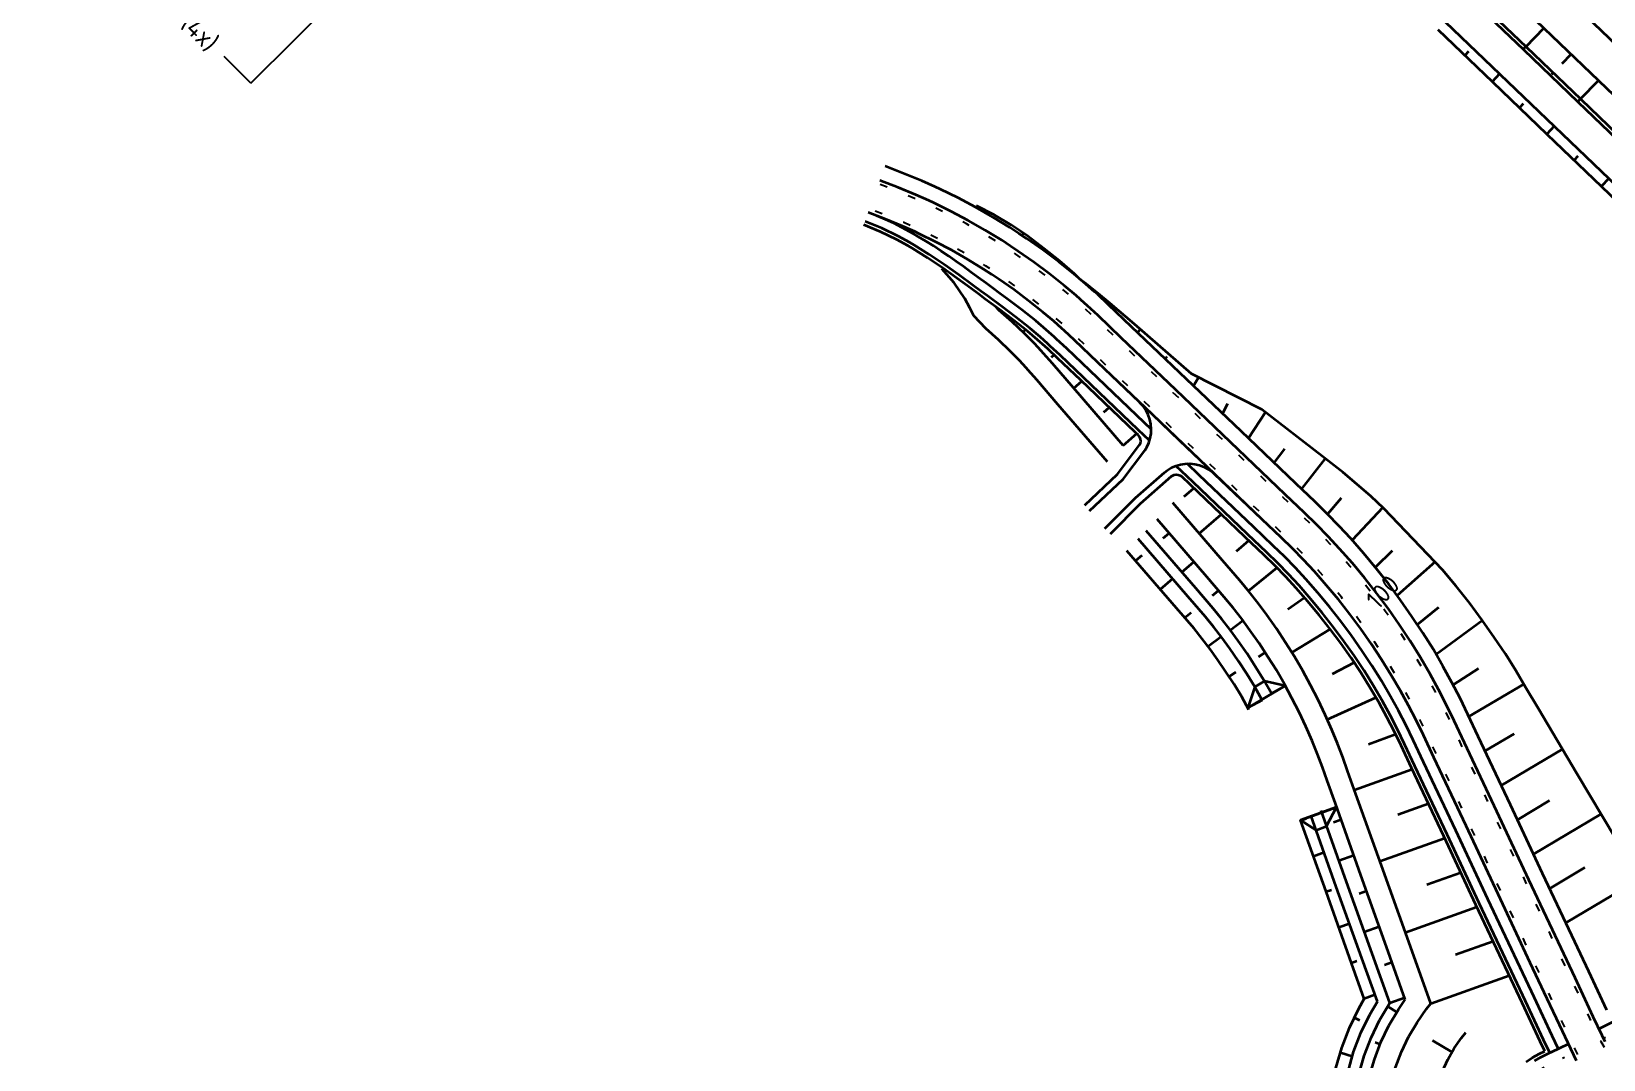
# Model space of a CAD drawing. Header units: metres. Extents: x 134219 to 139178, y 438661 to 444352.
# Drawn here: x 138075.6 to 138283.6, y 439294.1 to 439430.1 of the extents above; entities that cross this region are included whole.
import ezdxf
from ezdxf.enums import TextEntityAlignment as Align

# ---------------------------------------------------------------- set-up
doc = ezdxf.new("R2010")
doc.units = ezdxf.units.M
doc.linetypes.add('13strp', pattern=[4, 1, -3])
doc.linetypes.add('30270strp', pattern=[3, 0.3, -2.7])
for name, color, linetype, lineweight in [('N-WE-KL-ET_LS_OV_KABEL-T25', 7, 'Continuous', 25), ('Utd-ondergr-nw', 8, '13strp', 35), ('X-XX-AL-AANPIJLING-S', 7, 'Continuous', 25)]:
    doc.layers.add(name, color=color, linetype=linetype, lineweight=lineweight)
doc.layers.add('Utd-weg-nw', color=8, linetype='Continuous')
doc.styles.add('alm a2ee v011$0$rtw_iso', font='NLCS-ISO.ttf')
doc.styles.add('NLCS-ISO', font='NLCS-ISO.ttf')

msp = doc.modelspace()

# ---------------------------------------------------------------- linework, layer by layer
at = {"layer": 'Utd-ondergr-nw', "linetype": 'Continuous', "flags": 128}
for points in [[(138183.97, 439522.66), (138191.15, 439515.7), (138198.25, 439508.66), (138205.3, 439501.56), (138212.3, 439494.42), (138219.28, 439487.24), (138226.24, 439480.05), (138233.2, 439472.86), (138240.18, 439465.69), (138247.18, 439458.55), (138254.23, 439451.45), (138261.33, 439444.41), (138268.51, 439437.45), (138275.73, 439430.53), (138282.95, 439423.61), (138290.17, 439416.68), (138297.38, 439409.76), (138304.6, 439402.84), (138311.82, 439395.92), (138319.04, 439389), (138326.26, 439382.08), (138329.95, 439378.54)], [(138181.61, 439520.21), (138188.79, 439513.24), (138195.9, 439506.2), (138202.95, 439499.11), (138209.95, 439491.96), (138216.93, 439484.79), (138223.89, 439477.6), (138230.85, 439470.41), (138237.82, 439463.24), (138244.83, 439456.09), (138251.88, 439448.99), (138258.98, 439441.96), (138266.16, 439434.99), (138273.38, 439428.07), (138280.59, 439421.15), (138287.81, 439414.23), (138295.03, 439407.31), (138302.25, 439400.39), (138309.47, 439393.47), (138316.69, 439386.55), (138323.9, 439379.63), (138326.95, 439376.71)], [(138181.25, 439519.83), (138188.43, 439512.86), (138195.53, 439505.83), (138202.58, 439498.73), (138209.59, 439491.58), (138216.56, 439484.41), (138223.52, 439477.22), (138230.48, 439470.03), (138237.46, 439462.86), (138244.46, 439455.71), (138251.51, 439448.62), (138258.62, 439441.58), (138265.79, 439434.61), (138273.01, 439427.69), (138280.23, 439420.77), (138287.45, 439413.85), (138294.67, 439406.93), (138301.89, 439400.01), (138309.1, 439393.09), (138316.32, 439386.17), (138323.54, 439379.25), (138326.21, 439376.69)], [(138178.14, 439516.58), (138185.31, 439509.62), (138192.42, 439502.58), (138199.47, 439495.48), (138206.47, 439488.33), (138213.45, 439481.16), (138220.41, 439473.97), (138227.37, 439466.78), (138234.35, 439459.61), (138241.35, 439452.47), (138248.4, 439445.37), (138255.5, 439438.33), (138262.68, 439431.37), (138269.9, 439424.44), (138277.12, 439417.52), (138284.34, 439410.6), (138291.55, 439403.68), (138298.77, 439396.76), (138305.99, 439389.84), (138313.21, 439382.92), (138320.43, 439376), (138323.09, 439373.44)], [(138279.19, 439434.14), (138286.41, 439427.21), (138293.63, 439420.29), (138300.84, 439413.37), (138308.06, 439406.45), (138315.28, 439399.53), (138322.5, 439392.61), (138329.72, 439385.69), (138332.69, 439382.84), (138332.77, 439382.76), (138333.19, 439382.28), (138333.54, 439381.76), (138333.83, 439381.19), (138334.04, 439380.6), (138334.17, 439379.98), (138334.23, 439379.35), (138334.2, 439378.72), (138334.1, 439378.09), (138333.91, 439377.49), (138333.66, 439376.91), (138333.33, 439376.37), (138333.07, 439376.04)], [(138273.36, 439428.09), (138275.71, 439430.54)], [(138261.69, 439430.34), (138268.91, 439423.42), (138276.13, 439416.5), (138283.35, 439409.57), (138290.57, 439402.65), (138297.79, 439395.73), (138305, 439388.81), (138312.22, 439381.89), (138319.44, 439374.97), (138323.13, 439371.43)], [(138265.76, 439427.42), (138265.27, 439426.91)], [(138272.98, 439427.72), (138273.34, 439428.1)], [(138278.14, 439425.86), (138279.32, 439427.08)], [(138269.87, 439424.48), (138268.88, 439423.45)], [(138276.77, 439424.45), (138276.95, 439424.64)], [(138280.58, 439421.17), (138282.93, 439423.62)], [(138272.98, 439420.5), (138272.49, 439419.99)], [(138280.2, 439420.8), (138280.56, 439421.18)], [(138277.08, 439417.55), (138276.1, 439416.53)], [(138284.06, 439300.66), (138281.66, 439305.78), (138279.81, 439309.71), (138275.55, 439318.76), (138271.3, 439327.81), (138267.05, 439336.87), (138265.67, 439339.79), (138264.64, 439341.92), (138263.55, 439344.02), (138262.42, 439346.09), (138261.1, 439348.35), (138259.72, 439350.57), (138258.27, 439352.75), (138256.77, 439354.9), (138255.21, 439357), (138253.59, 439359.05), (138251.91, 439361.06), (138250.18, 439363.03), (138248.64, 439364.68), (138247.06, 439366.3), (138245.45, 439367.88), (138242.9, 439370.32), (138235.66, 439377.22), (138228.43, 439384.12), (138221.19, 439391.03), (138218.13, 439393.96), (138216.65, 439395.34), (138216.28, 439395.67), (138215.14, 439396.68), (138213.59, 439397.98), (138211.54, 439399.63), (138209.43, 439401.21), (138207.28, 439402.72), (138206.27, 439403.39), (138205.07, 439404.16), (138202.83, 439405.54), (138200.54, 439406.84), (138198.22, 439408.08), (138195.85, 439409.23), (138195.21, 439409.53), (138193.45, 439410.32), (138191.02, 439411.33), (138188.56, 439412.26)], [(138280.2, 439413.58), (138279.71, 439413.07)], [(138283.84, 439296.49), (138283.43, 439297.31), (138282.25, 439299.81), (138279.85, 439304.93), (138278, 439308.86), (138273.74, 439317.91), (138269.49, 439326.96), (138265.24, 439336.01), (138263.86, 439338.94), (138262.85, 439341.02), (138261.79, 439343.08), (138260.68, 439345.1), (138259.39, 439347.31), (138258.03, 439349.49), (138256.62, 439351.63), (138255.15, 439353.73), (138253.62, 439355.78), (138252.03, 439357.79), (138250.39, 439359.76), (138248.7, 439361.68), (138247.19, 439363.3), (138245.65, 439364.89), (138244.07, 439366.43), (138241.51, 439368.87), (138234.28, 439375.77), (138227.05, 439382.68), (138219.81, 439389.58), (138216.75, 439392.51), (138215.3, 439393.86), (138214.94, 439394.18), (138213.83, 439395.17), (138212.32, 439396.44), (138210.31, 439398.05), (138208.26, 439399.59), (138206.15, 439401.06), (138205.17, 439401.72), (138204, 439402.48), (138201.81, 439403.82), (138199.58, 439405.09), (138197.31, 439406.29), (138195, 439407.42), (138194.37, 439407.72), (138192.66, 439408.48), (138190.28, 439409.47), (138187.88, 439410.38)], [(138284.3, 439410.63), (138283.32, 439409.61)], [(138227.56, 439375.97), (138223.94, 439379.42), (138222.23, 439381.05), (138216.71, 439386.33), (138213.64, 439389.26), (138212.27, 439390.53), (138211.94, 439390.83), (138210.88, 439391.77), (138209.45, 439392.97), (138207.56, 439394.49), (138205.61, 439395.95), (138203.62, 439397.34), (138202.69, 439397.96), (138201.59, 439398.67), (138199.52, 439399.94), (138197.41, 439401.15), (138195.26, 439402.28), (138193.08, 439403.35), (138192.49, 439403.63), (138190.87, 439404.35), (138188.62, 439405.29), (138186.35, 439406.15)], [(138223.78, 439377.5), (138222.9, 439378.34), (138215.67, 439385.24), (138212.6, 439388.17), (138211.26, 439389.42), (138210.93, 439389.72), (138209.9, 439390.63), (138208.5, 439391.81), (138206.64, 439393.3), (138204.73, 439394.73), (138203.77, 439395.43), (138202.81, 439396.14), (138201.93, 439396.8), (138200.89, 439397.57), (138199.93, 439398.28), (138198.96, 439398.99), (138197.98, 439399.69), (138196.99, 439400.38), (138195.99, 439401.06), (138194.98, 439401.73), (138193.96, 439402.37), (138192.92, 439403), (138192.35, 439403.33), (138190.79, 439404.18), (138189.71, 439404.73), (138188.61, 439405.24), (138187.49, 439405.71), (138186.35, 439406.15)], [(138285.22, 439323.31), (138280.1, 439331.95), (138274.97, 439340.59), (138273.31, 439343.39), (138272, 439345.6), (138270.63, 439347.78), (138269.2, 439349.92), (138267.57, 439352.25), (138265.87, 439354.52), (138264.12, 439356.74), (138262.31, 439358.9), (138254.57, 439367.01), (138252.81, 439368.65), (138251, 439370.23), (138249.15, 439371.76), (138246.37, 439373.95), (138238.43, 439380.12), (138229.09, 439384.82), (138221.55, 439391.4), (138218.32, 439394.17), (138216.76, 439395.46), (138216.37, 439395.77), (138215.17, 439396.71), (138214.39, 439397.31), (138213.62, 439398.02), (138211.63, 439399.74), (138209.56, 439401.38), (138207.47, 439403.01), (138206.47, 439403.7), (138205.28, 439404.49), (138203, 439405.83), (138200.66, 439407.05)], [(138202.57, 439405.87), (138202.65, 439406.01)], [(138222.1, 439376.69), (138221.7, 439377.07), (138214.46, 439383.98), (138211.39, 439386.9), (138210.09, 439388.12), (138209.76, 439388.42), (138208.75, 439389.31), (138207.39, 439390.46), (138205.57, 439391.92), (138203.7, 439393.32), (138201.83, 439394.7), (138200.96, 439395.34), (138199.95, 439396.09), (138198.07, 439397.48), (138196.15, 439398.85), (138194.18, 439400.17), (138192.17, 439401.42), (138191.62, 439401.74), (138190.1, 439402.57), (138187.96, 439403.61), (138185.76, 439404.5)], [(138223.56, 439375.98), (138222.04, 439377.43), (138214.81, 439384.34), (138211.74, 439387.27), (138210.42, 439388.49), (138210.1, 439388.79), (138209.08, 439389.69), (138207.7, 439390.85), (138205.87, 439392.31), (138204, 439393.72), (138202.11, 439395.11), (138201.24, 439395.76), (138200.22, 439396.51), (138198.32, 439397.91), (138196.39, 439399.29), (138194.41, 439400.61), (138192.38, 439401.87), (138191.83, 439402.2), (138190.3, 439403.03), (138188.14, 439404.08), (138185.93, 439404.97)], [(138206.7, 439403.1), (138206.91, 439403.4)], [(138210.81, 439400.28), (138210.87, 439400.35)], [(138217.99, 439373.18), (138211.42, 439380.78), (138208.63, 439384.01), (138207.52, 439385.3), (138207.24, 439385.61), (138206.37, 439386.56), (138205.17, 439387.79), (138203.56, 439389.33), (138201.88, 439390.8), (138200.32, 439392.48), (138199.79, 439393.56), (138199.12, 439394.77), (138197.7, 439396.86), (138196.08, 439398.72)], [(138214.66, 439397.1), (138214.65, 439397.09)], [(138215.15, 439396.69), (138215.14, 439396.68)], [(138220.06, 439375.35), (138213.49, 439382.95), (138210.7, 439386.18), (138209.54, 439387.52), (138209.24, 439387.84), (138208.33, 439388.83), (138207.08, 439390.1), (138205.4, 439391.7), (138203.64, 439393.23), (138203.24, 439393.66)], [(138218.46, 439393.85), (138218.36, 439393.73)], [(138206.83, 439390.34), (138207.14, 439390.66)], [(138222.35, 439390.71), (138221.98, 439390.28)], [(138210.6, 439387.01), (138210.95, 439387.32)], [(138225.86, 439387.12), (138225.61, 439386.82)], [(138238.41, 439365.61), (138231.17, 439372.52), (138223.94, 439379.42), (138216.71, 439386.33)], [(138213.52, 439382.92), (138214.59, 439383.85)], [(138230.03, 439384.35), (138229.35, 439383.24)], [(138215.62, 439366.69), (138220.05, 439370.91), (138222.94, 439374.66), (138223.21, 439375.12), (138223.47, 439375.69), (138223.65, 439376.3), (138223.75, 439376.92), (138223.78, 439377.55), (138223.72, 439378.18), (138223.59, 439378.8), (138223.38, 439379.4), (138223.1, 439379.96), (138222.74, 439380.49), (138222.33, 439380.96), (138222.23, 439381.05)], [(138233.85, 439380.83), (138233.21, 439379.56)], [(138217.51, 439379.76), (138218.23, 439380.38)], [(138238.9, 439379.76), (138236.63, 439376.3)], [(138215, 439367.47), (138219.3, 439371.57), (138222.24, 439375.42), (138222.35, 439375.64), (138222.4, 439375.91), (138222.38, 439376.19), (138222.28, 439376.46), (138222.11, 439376.68), (138222.1, 439376.69)], [(138220.06, 439375.35), (138221.86, 439376.91)], [(138280.03, 439293.97), (138278.18, 439297.9), (138275.77, 439303.01), (138273.92, 439306.95), (138269.67, 439316), (138265.42, 439325.05), (138261.16, 439334.1), (138259.79, 439337.03), (138258.83, 439339.01), (138257.82, 439340.96), (138256.76, 439342.89), (138255.53, 439344.99), (138254.24, 439347.06), (138252.9, 439349.09), (138251.5, 439351.09), (138250.05, 439353.05), (138248.54, 439354.96), (138246.98, 439356.83), (138245.36, 439358.66), (138243.93, 439360.2), (138242.46, 439361.71), (138240.96, 439363.18), (138238.41, 439365.61), (138232.17, 439371.56), (138231.17, 439372.52), (138227.56, 439375.97)], [(138241.42, 439374.88), (138240.01, 439373.07)], [(138217.64, 439364.36), (138221.68, 439368.4), (138225.52, 439371.79), (138225.91, 439372.08), (138226.46, 439372.41), (138227.04, 439372.66), (138227.64, 439372.83), (138228.27, 439372.93), (138228.9, 439372.94), (138229.53, 439372.88), (138230.15, 439372.74), (138230.74, 439372.52), (138231.3, 439372.23), (138231.82, 439371.87), (138232.17, 439371.56)], [(138276.49, 439295.03), (138275.69, 439296.73), (138273.29, 439301.84), (138271.44, 439305.78), (138267.18, 439314.83), (138262.93, 439323.88), (138258.67, 439332.93), (138257.3, 439335.86), (138256.37, 439337.78), (138255.39, 439339.67), (138254.37, 439341.53), (138253.18, 439343.57), (138251.93, 439345.58), (138250.63, 439347.55), (138249.27, 439349.48), (138247.86, 439351.37), (138246.4, 439353.23), (138244.89, 439355.04), (138243.33, 439356.81), (138241.94, 439358.31), (138240.52, 439359.76), (138239.06, 439361.19), (138236.51, 439363.62), (138229.28, 439370.53), (138227.04, 439372.66)], [(138277.61, 439295.58), (138276.82, 439297.26), (138274.42, 439302.38), (138272.57, 439306.31), (138268.31, 439315.36), (138264.06, 439324.41), (138259.81, 439333.46), (138258.43, 439336.39), (138257.49, 439338.33), (138256.49, 439340.25), (138255.45, 439342.15), (138254.25, 439344.22), (138252.98, 439346.25), (138251.66, 439348.25), (138250.28, 439350.21), (138248.85, 439352.13), (138247.37, 439354.02), (138245.84, 439355.86), (138244.25, 439357.65), (138242.85, 439359.17), (138241.4, 439360.65), (138239.92, 439362.09), (138237.37, 439364.53), (138230.14, 439371.43), (138228.55, 439372.94)], [(138246.79, 439373.62), (138243.64, 439369.6)], [(138218.37, 439363.68), (138222.36, 439367.67), (138226.48, 439371.29), (138226.55, 439371.34), (138226.8, 439371.46), (138227.08, 439371.51), (138227.36, 439371.48), (138227.62, 439371.38), (138227.81, 439371.24)], [(138275.83, 439295.26), (138275.24, 439296.52), (138272.83, 439301.63), (138270.98, 439305.57), (138266.73, 439314.62), (138262.48, 439323.67), (138258.22, 439332.72), (138256.84, 439335.65), (138255.92, 439337.55), (138254.95, 439339.43), (138253.93, 439341.29), (138252.75, 439343.31), (138251.51, 439345.31), (138250.21, 439347.27), (138248.87, 439349.19), (138247.47, 439351.07), (138246.01, 439352.91), (138244.51, 439354.72), (138242.96, 439356.48), (138241.58, 439357.96), (138240.16, 439359.41), (138238.72, 439360.83), (138236.16, 439363.26), (138228.93, 439370.17), (138227.81, 439371.24)], [(138228.14, 439368.59), (138229.42, 439369.7)], [(138248.9, 439368.37), (138247.11, 439366.25)], [(138260.76, 439301.54), (138257.62, 439310.33), (138254.23, 439319.79), (138250.85, 439329.25), (138249.76, 439332.31), (138249.11, 439334.14), (138248.42, 439335.95), (138247.68, 439337.75), (138246.8, 439339.73), (138245.87, 439341.69), (138244.87, 439343.63), (138243.82, 439345.54), (138242.72, 439347.43), (138241.55, 439349.3), (138240.33, 439351.14), (138239.06, 439352.94), (138237.92, 439354.48), (138236.74, 439355.99), (138235.51, 439357.47), (138233.2, 439360.15), (138226.63, 439367.75)], [(138230.13, 439363.71), (138233.05, 439366.23)], [(138254.42, 439367.16), (138250.34, 439362.84)], [(138239.69, 439342.56), (138238.67, 439344.33), (138237.59, 439346.09), (138236.46, 439347.82), (138235.28, 439349.52), (138234.22, 439350.96), (138233.13, 439352.38), (138231.99, 439353.78), (138229.67, 439356.46), (138223.11, 439364.06)], [(138257.39, 439302.09), (138254.9, 439309.06), (138251.52, 439318.52), (138248.14, 439327.98), (138247.04, 439331.04), (138246.43, 439332.8), (138245.77, 439334.54), (138245.07, 439336.28), (138244.23, 439338.18), (138243.34, 439340.07), (138242.39, 439341.94), (138241.39, 439343.79), (138240.33, 439345.61), (138239.22, 439347.41), (138238.06, 439349.18), (138236.84, 439350.93), (138235.75, 439352.41), (138234.61, 439353.87), (138233.44, 439355.3), (138231.12, 439357.98), (138224.56, 439365.58)], [(138238.47, 439341.68), (138237.48, 439343.42), (138236.43, 439345.14), (138235.33, 439346.84), (138234.17, 439348.51), (138233.14, 439349.93), (138232.07, 439351.32), (138230.96, 439352.7), (138228.64, 439355.38), (138222.07, 439362.98)], [(138225.35, 439363.07), (138226.14, 439363.75)], [(138235.04, 439361.35), (138236.68, 439362.77)], [(138236.71, 439340.4), (138235.75, 439342.1), (138234.74, 439343.77), (138233.67, 439345.42), (138232.56, 439347.05), (138231.56, 439348.43), (138230.53, 439349.79), (138229.46, 439351.13), (138227.14, 439353.81), (138220.57, 439361.41)], [(138222.52, 439360.8), (138221.71, 439360.09)], [(138227.83, 439358.6), (138229.41, 439359.97)], [(138255.65, 439361.4), (138253.43, 439359.25)], [(138261.32, 439359.94), (138256.31, 439355.51)], [(138226.61, 439357.72), (138224.98, 439356.31)], [(138236.63, 439356.11), (138240.41, 439359.16)], [(138231.89, 439355.5), (138232.68, 439356.18)], [(138241.85, 439353.68), (138244.05, 439355.24)], [(138261.79, 439353.91), (138258.99, 439351.67)], [(138229.06, 439353.23), (138228.24, 439352.53)], [(138234.24, 439350.93), (138235.91, 439352.19)], [(138267.62, 439352.18), (138261.46, 439347.72)], [(138233.04, 439350.06), (138231.31, 439348.76)], [(138242.4, 439347.95), (138247.47, 439351.07)], [(138237.98, 439347.4), (138238.85, 439347.97)], [(138234.99, 439345.37), (138234.08, 439344.79)], [(138247.75, 439345.13), (138250.62, 439346.65)], [(138267.09, 439345.87), (138263.73, 439343.68)], [(138239.69, 439342.56), (138241.51, 439343.57)], [(138273.07, 439343.8), (138265.81, 439339.5)], [(138238.47, 439341.68), (138236.58, 439340.63)], [(138247.07, 439339.12), (138253.51, 439342.01)], [(138252.54, 439335.83), (138256.11, 439337.16)], [(138271.78, 439337.22), (138267.95, 439334.95)], [(138278.17, 439335.2), (138270.08, 439330.4)], [(138250.66, 439329.79), (138258.31, 439332.53)], [(138255.34, 439301.62), (138253, 439308.17), (138249.62, 439317.62), (138246.24, 439327.08)], [(138256.4, 439326.53), (138260.45, 439327.98)], [(138276.47, 439328.38), (138272.22, 439325.86)], [(138283.27, 439326.6), (138274.36, 439321.31)], [(138251.97, 439302.17), (138250.29, 439306.89), (138246.9, 439316.35), (138243.52, 439325.81)], [(138244.26, 439325.96), (138243.55, 439325.71)], [(138253.69, 439301.82), (138251.64, 439307.53), (138248.26, 439316.99), (138244.88, 439326.45)], [(138247.91, 439325.52), (138248.89, 439325.87)], [(138254.03, 439320.37), (138262.59, 439323.43)], [(138246.64, 439321.51), (138245.24, 439321)], [(138248.61, 439320.46), (138250.57, 439321.16)], [(138282.99, 439298.21), (138285.65, 439299.52), (138294.63, 439303.92), (138303.61, 439308.32), (138306.47, 439309.73), (138307.41, 439310.22), (138308.32, 439310.76), (138309.19, 439311.36), (138310.03, 439312), (138310.83, 439312.69), (138311.59, 439313.43), (138312.36, 439314.26), (138313.07, 439315.14), (138313.74, 439316.07), (138314.34, 439317.03), (138314.89, 439318.03), (138315.55, 439319.32), (138316.56, 439321.26)], [(138260.22, 439317.28), (138264.72, 439318.89)], [(138281.16, 439319.53), (138276.49, 439316.76)], [(138247.63, 439316.55), (138246.92, 439316.3)], [(138251.27, 439316.1), (138252.26, 439316.45)], [(138288.37, 439317.99), (138278.63, 439312.22)], [(138257.39, 439310.96), (138266.86, 439314.34)], [(138250.01, 439312.09), (138248.61, 439311.59)], [(138251.97, 439311.04), (138253.94, 439311.74)], [(138264.04, 439308.02), (138269, 439309.8)], [(138250.99, 439307.13), (138250.29, 439306.88)], [(138254.64, 439306.68), (138255.63, 439307.04)], [(138260.76, 439301.54), (138271.13, 439305.25)], [(138247.27, 439285.19), (138247.37, 439287.69), (138247.69, 439290.35), (138248.22, 439292.99), (138249, 439295.71), (138250.02, 439298.35), (138251.26, 439300.91), (138251.97, 439302.17)], [(138248.18, 439283.81), (138248.26, 439283.86), (138248.39, 439283.97), (138248.5, 439284.08), (138248.61, 439284.21), (138248.7, 439284.34), (138248.77, 439284.49), (138248.83, 439284.64), (138248.88, 439284.79), (138248.91, 439284.95), (138248.92, 439285.12), (138248.92, 439285.14), (138249.01, 439287.52), (138249.31, 439290.05), (138249.81, 439292.56), (138250.55, 439295.14), (138251.51, 439297.66), (138252.69, 439300.09), (138253.69, 439301.82)], [(138248.98, 439282.54), (138249.14, 439282.65), (138249.38, 439282.84), (138249.61, 439283.07), (138249.81, 439283.31), (138249.99, 439283.58), (138250.14, 439283.86), (138250.25, 439284.15), (138250.34, 439284.46), (138250.39, 439284.77), (138250.42, 439285.09), (138250.42, 439285.14), (138250.5, 439287.36), (138250.78, 439289.77), (138251.26, 439292.16), (138251.96, 439294.62), (138252.87, 439297.02), (138253.99, 439299.34), (138255.3, 439301.56), (138255.34, 439301.62)], [(138249.74, 439281.33), (138249.97, 439281.49), (138250.33, 439281.78), (138250.66, 439282.1), (138250.96, 439282.46), (138251.21, 439282.85), (138251.43, 439283.26), (138251.6, 439283.69), (138251.73, 439284.14), (138251.81, 439284.6), (138251.84, 439285.06), (138251.84, 439285.14), (138251.92, 439287.21), (138252.18, 439289.51), (138252.63, 439291.79), (138253.3, 439294.13), (138254.16, 439296.42), (138255.23, 439298.63), (138256.47, 439300.75), (138257.39, 439302.09)], [(138251.33, 439278.79), (138251.72, 439279.05), (138252.32, 439279.54), (138252.87, 439280.08), (138253.37, 439280.68), (138253.79, 439281.32), (138254.15, 439282.01), (138254.44, 439282.72), (138254.65, 439283.47), (138254.79, 439284.23), (138254.84, 439285), (138254.84, 439285.14), (138254.9, 439286.9), (138255.13, 439288.96), (138255.52, 439291), (138256.11, 439293.1), (138256.88, 439295.15), (138257.83, 439297.14), (138258.94, 439299.04), (138260.21, 439300.85), (138260.76, 439301.54)], [(138253.38, 439302.68), (138251.97, 439302.17)], [(138255.34, 439301.62), (138257.31, 439302.33)], [(138251.39, 439299.3), (138250.65, 439299.66)], [(138255.06, 439301.16), (138256.27, 439300.4)], [(138262.32, 439292.62), (138263.03, 439294.15), (138263.87, 439295.63), (138264.84, 439297.03), (138265.39, 439297.73)], [(138253.42, 439296.45), (138254.07, 439296.18)], [(138261, 439296.64), (138263.58, 439295.12)], [(138274.47, 439293.99), (138275.31, 439294.45), (138276.47, 439295.02), (138276.67, 439295.11), (138278.96, 439296.24)], [(138250.38, 439294.54), (138248.81, 439295.03)], [(138273.37, 439293.86), (138274.21, 439294.42), (138275.09, 439294.9), (138275.83, 439295.26)]]:
    msp.add_lwpolyline(points, dxfattribs=at)
at = {"layer": 'Utd-ondergr-nw', "linetype": 'Continuous'}
for points in [[(138236.58, 439340.63), (138241.51, 439343.57), (138238.75, 439344.19), (138237.48, 439343.41)], [(138248.3, 439327.52), (138243.52, 439325.81), (138245.58, 439324.48), (138246.98, 439325)]]:
    msp.add_lwpolyline(points, close=True, dxfattribs=at)
msp.add_lwpolyline([(138243.52, 439325.81), (138248.3, 439327.52)], dxfattribs=at)
at = {"layer": 'Utd-weg-nw', "linetype": '13strp', "flags": 128}
for points in [[(138297.18, 439288.54), (138296.19, 439288.53), (138295.2, 439288.58), (138294.2, 439288.71), (138293.22, 439288.89), (138292.25, 439289.15), (138291.31, 439289.46), (138290.38, 439289.84), (138289.48, 439290.28), (138288.62, 439290.78), (138287.79, 439291.34), (138286.99, 439291.95), (138286.24, 439292.61), (138285.54, 439293.32), (138284.88, 439294.07), (138284.28, 439294.87), (138283.73, 439295.7), (138283.24, 439296.57), (138282.95, 439297.14), (138281.8, 439299.6), (138279.39, 439304.72), (138277.54, 439308.65), (138273.29, 439317.7), (138269.04, 439326.75), (138264.78, 439335.8), (138263.41, 439338.73), (138262.4, 439340.8), (138261.35, 439342.84), (138260.24, 439344.85), (138258.96, 439347.06), (138257.61, 439349.22), (138256.21, 439351.35), (138254.74, 439353.43), (138253.22, 439355.48), (138251.64, 439357.48), (138250.01, 439359.44), (138248.33, 439361.35), (138246.83, 439362.96), (138245.29, 439364.53), (138243.72, 439366.07), (138241.17, 439368.51), (138233.94, 439375.41), (138226.7, 439382.32), (138219.47, 439389.22), (138216.4, 439392.15), (138214.97, 439393.49), (138214.61, 439393.81), (138213.5, 439394.79), (138212, 439396.06), (138210.01, 439397.65), (138207.96, 439399.18), (138205.87, 439400.65), (138204.89, 439401.31), (138203.74, 439402.05), (138201.56, 439403.39), (138199.34, 439404.65), (138197.08, 439405.85), (138194.79, 439406.97), (138194.16, 439407.26), (138192.46, 439408.02), (138190.1, 439409), (138187.71, 439409.91)], [(138279.53, 439279.84), (138279.57, 439279.89), (138280.17, 439280.67), (138280.7, 439281.49), (138281.16, 439282.36), (138281.54, 439283.26), (138281.86, 439284.19), (138282.09, 439285.14), (138282.25, 439286.11), (138282.33, 439287.08), (138282.33, 439288.06), (138282.24, 439289.04), (138282.08, 439290), (138281.84, 439290.95), (138281.53, 439291.88), (138281.2, 439292.65), (138280.48, 439294.18), (138278.63, 439298.11), (138276.23, 439303.23), (138274.38, 439307.16), (138270.12, 439316.21), (138265.87, 439325.26), (138261.62, 439334.31), (138260.24, 439337.24), (138259.27, 439339.23), (138258.26, 439341.19), (138257.2, 439343.13), (138255.96, 439345.25), (138254.67, 439347.33), (138253.31, 439349.38), (138251.91, 439351.38), (138250.44, 439353.35), (138248.93, 439355.28), (138247.36, 439357.16), (138245.73, 439359), (138244.29, 439360.55), (138242.82, 439362.06), (138241.3, 439363.54), (138238.75, 439365.98), (138231.52, 439372.88), (138224.29, 439379.78), (138217.05, 439386.69), (138213.98, 439389.62), (138212.61, 439390.9), (138212.27, 439391.21), (138211.21, 439392.14), (138209.77, 439393.36), (138207.86, 439394.88), (138205.91, 439396.35), (138203.91, 439397.76), (138202.97, 439398.38), (138201.86, 439399.1), (138199.78, 439400.37), (138197.65, 439401.59), (138195.49, 439402.73), (138193.3, 439403.81), (138192.7, 439404.08), (138191.07, 439404.81), (138188.81, 439405.75), (138186.52, 439406.62)]]:
    msp.add_lwpolyline(points, dxfattribs=at)
at = {"layer": 'Utd-weg-nw', "linetype": '30270strp', "flags": 128}
for points in [[(138283.59, 439296.98), (138286.26, 439298.28), (138295.24, 439302.69), (138304.21, 439307.09), (138307.08, 439308.49), (138308.08, 439309.02), (138309.06, 439309.61), (138309.99, 439310.25), (138310.89, 439310.94), (138311.75, 439311.68), (138312.57, 439312.46), (138313.4, 439313.36), (138314.17, 439314.31), (138314.88, 439315.3), (138315.53, 439316.34), (138316.11, 439317.41), (138316.77, 439318.69), (138317.78, 439320.62)], [(138260.99, 439268.66), (138261.02, 439268.68), (138262.7, 439269.7), (138263.21, 439270.02), (138264.08, 439270.59), (138264.91, 439271.23), (138265.69, 439271.92), (138266.42, 439272.67), (138267.1, 439273.46), (138267.72, 439274.3), (138268.28, 439275.18), (138268.78, 439276.1), (138269.22, 439277.05), (138269.52, 439277.84), (138269.78, 439278.64), (138269.99, 439279.46), (138270.15, 439280.29), (138270.27, 439281.13), (138270.34, 439281.97), (138270.36, 439282.82), (138270.34, 439283.66), (138270.33, 439284.47), (138270.38, 439285.28), (138270.49, 439286.08), (138270.67, 439286.87), (138270.93, 439287.67), (138271.26, 439288.46), (138271.65, 439289.21), (138272.1, 439289.93), (138272.61, 439290.6), (138273.18, 439291.24), (138273.8, 439291.82), (138274.47, 439292.34), (138275.17, 439292.81), (138275.92, 439293.21), (138277.08, 439293.78), (138277.28, 439293.88), (138279.55, 439294.99)]]:
    msp.add_lwpolyline(points, dxfattribs=at)
at = {"layer": 'X-XX-AL-AANPIJLING-S'}
for q in [(138193.57, 439512.13), (138101.14, 439426.78)]:
    msp.add_line((138104.68, 439423.24), q, dxfattribs=at)

# ---------------------------------------------------------------- texts
at = {"layer": 'N-WE-KL-ET_LS_OV_KABEL-T25', "style": 'NLCS-ISO'}
msp.add_text('J2Y2YCY 2x0,8mm (4x)', height=2.5, rotation=314.9988, dxfattribs=at).set_placement((138099.79, 439428.13), align=Align.MIDDLE_RIGHT)
at = {"layer": 'Utd-ondergr-nw', "color": 7, "style": 'alm a2ee v011$0$rtw_iso'}
msp.add_text('100', height=2.5, rotation=46.3332, dxfattribs=at).set_placement((138253.77, 439353.5))

doc.saveas('drawing.dxf')
